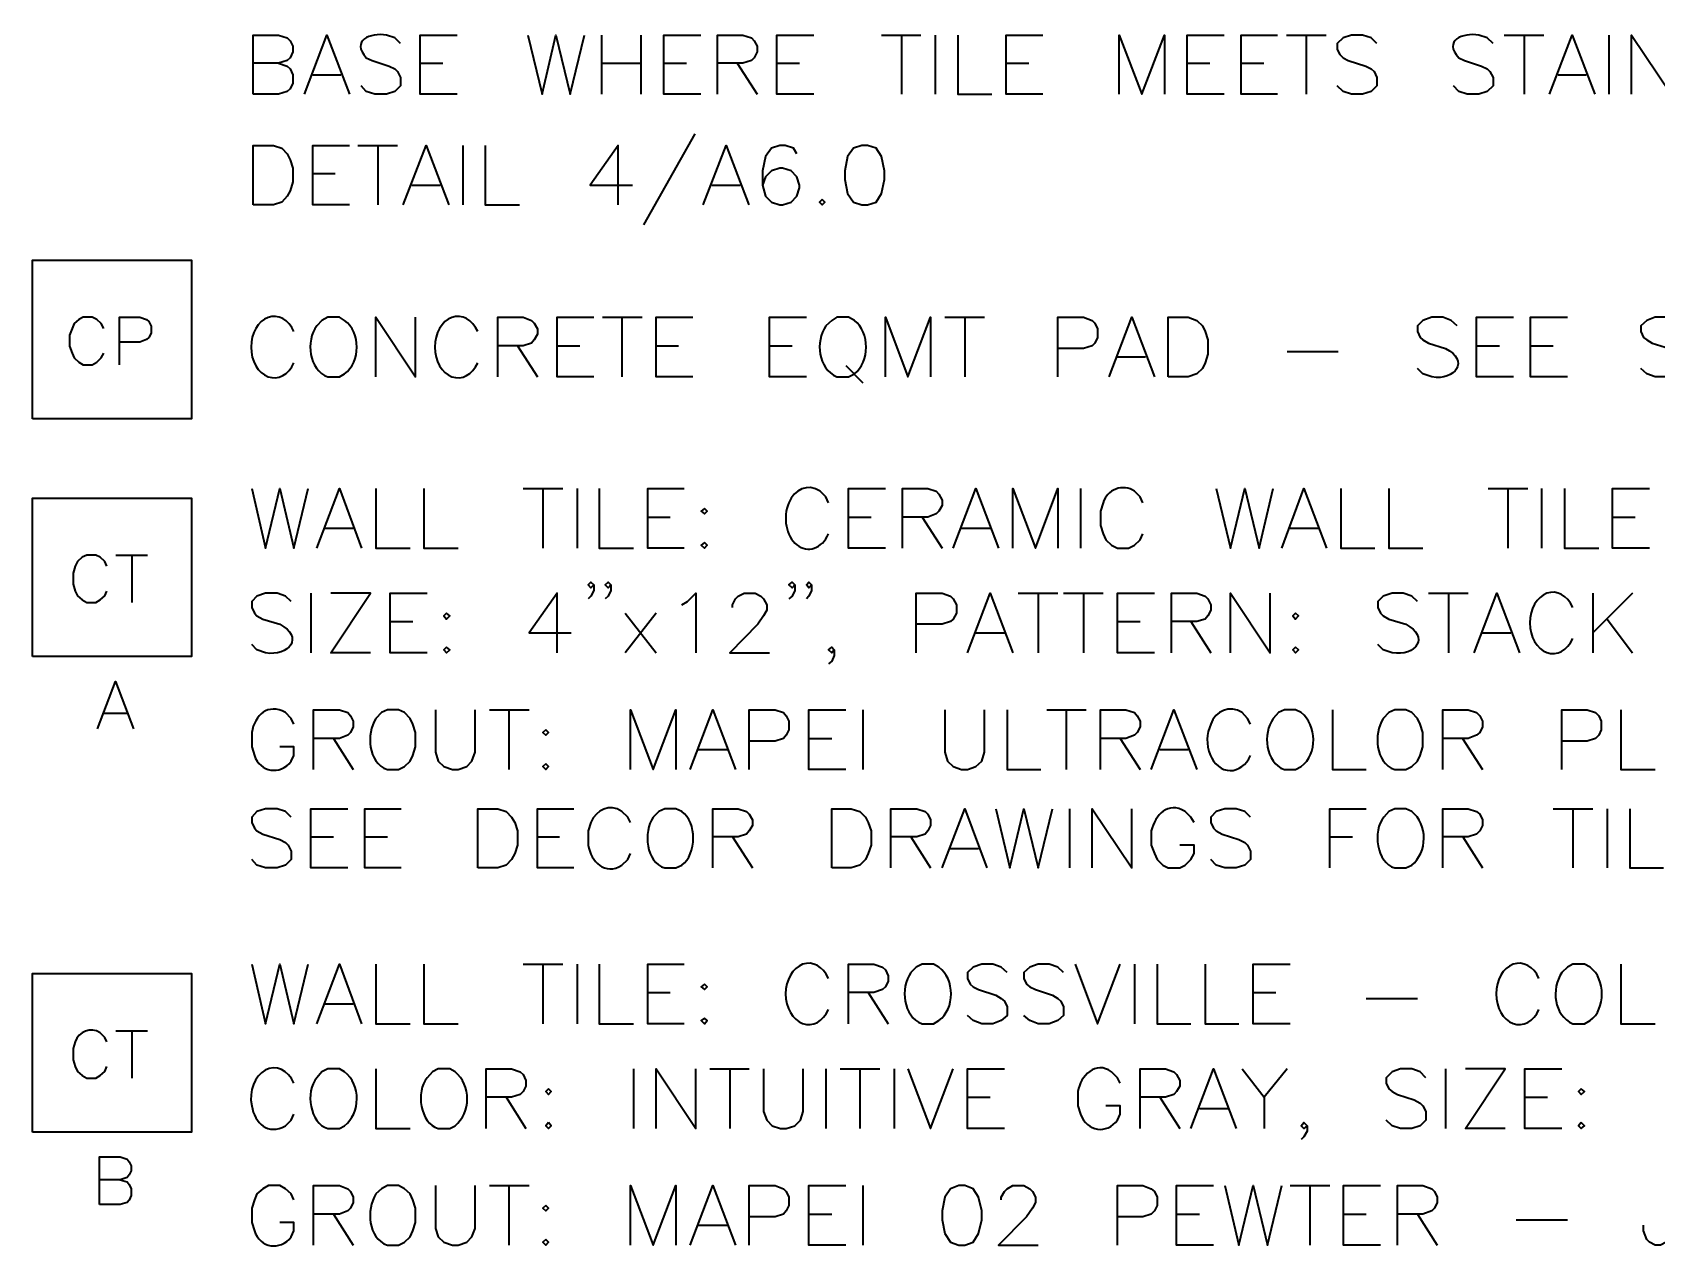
# Model space of a CAD drawing. Header units: inches. Extents: x 5 to 516, y -193 to 129.
# Drawn here: x 213.1 to 223.35, y 13.97 to 21.66 of the extents above; entities that cross this region are included whole.
import ezdxf

# ---------------------------------------------------------------- set-up
doc = ezdxf.new("R2010")
doc.units = ezdxf.units.IN
doc.header["$MEASUREMENT"] = 0
doc.layers.add('PDF2_Geometry', color=7, linetype='Continuous')

msp = doc.modelspace()

# ---------------------------------------------------------------- linework, layer by layer
at = {"layer": 'PDF2_Geometry', "lineweight": 35}
for points in [[(214.4920147, 21.266746), (214.4920147, 21.6400794), (214.6520148, 21.6400794), (214.7053481, 21.6234127), (214.7253481, 21.6034127), (214.7420148, 21.5700794), (214.7420148, 21.5334127), (214.7253481, 21.496746), (214.7053481, 21.4800794), (214.6520148, 21.4634127), (214.4920147, 21.4634127)], [(214.8153451, 21.266746), (214.9553451, 21.6400794), (215.0986785, 21.266746)], [(215.4220143, 21.5867466), (215.3853476, 21.6234133), (215.3320143, 21.6400799)], [(215.7786793, 21.266746), (215.545346, 21.266746), (215.545346, 21.6400794), (215.7786793, 21.6400794)], [(216.2253455, 21.6400795), (216.3153455, 21.2667461), (216.4020122, 21.6400795), (216.4920122, 21.2667461), (216.5820122, 21.6400795)], [(216.688677, 21.6400795), (216.688677, 21.2667461)], [(216.938677, 21.6400795), (216.938677, 21.2667461)], [(217.315348, 21.266746), (217.0820147, 21.266746), (217.0820147, 21.6400794), (217.315348, 21.6400794)], [(217.4220144, 21.266746), (217.4220144, 21.6400794), (217.5820145, 21.6400794), (217.6353478, 21.6234127), (217.6520145, 21.6034127), (217.6720145, 21.5700794), (217.6720145, 21.5334127), (217.6520145, 21.496746), (217.6353478, 21.4800794), (217.5820145, 21.4634127), (217.4220144, 21.4634127)], [(218.0286795, 21.266746), (217.7953462, 21.266746), (217.7953462, 21.6400794), (218.0286795, 21.6400794)], [(218.4553465, 21.6400795), (218.7053465, 21.6400795)], [(218.5820148, 21.6400795), (218.5820148, 21.2667461)], [(218.7953463, 21.6400795), (218.7953463, 21.2667461)], [(218.9386772, 21.6400795), (218.9386772, 21.2667461), (219.1520105, 21.2667461)], [(219.4753485, 21.266746), (219.2420151, 21.266746), (219.2420151, 21.6400794), (219.4753485, 21.6400794)], [(219.9553466, 21.266746), (219.9553466, 21.6400794), (220.09868, 21.266746), (220.2420133, 21.6400794), (220.2420133, 21.266746)], [(220.6186795, 21.266746), (220.3853461, 21.266746), (220.3853461, 21.6400794), (220.6186795, 21.6400794)], [(220.9553459, 21.266746), (220.7253459, 21.266746), (220.7253459, 21.6400794), (220.9553459, 21.6400794)], [(221.0120145, 21.6400795), (221.2620145, 21.6400795)], [(221.1353462, 21.6400795), (221.1353462, 21.2667461)], [(221.582015, 21.5867466), (221.5453484, 21.6234133), (221.492015, 21.6400799), (221.422015, 21.6400799), (221.3686817, 21.6234133), (221.332015, 21.5867466), (221.332015, 21.5500799), (221.3486817, 21.5167466), (221.3686817, 21.4967466), (221.402015, 21.4800799), (221.512015, 21.4434132), (221.5453484, 21.4267466), (221.5653484, 21.4100799), (221.582015, 21.3734132), (221.582015, 21.3200799), (221.5453484, 21.2834132), (221.492015, 21.2667466), (221.422015, 21.2667466), (221.3686817, 21.2834132), (221.332015, 21.3200799)], [(222.3153457, 21.5867466), (222.2786791, 21.6234133), (222.2253457, 21.6400799)], [(222.3853463, 21.6400795), (222.6353463, 21.6400795)], [(222.5120146, 21.6400795), (222.5120146, 21.2667461)], [(222.6720149, 21.266746), (222.8153482, 21.6400794), (222.9586815, 21.266746)], [(223.0453466, 21.6400795), (223.0453466, 21.2667461)], [(223.1886775, 21.266746), (223.1886775, 21.6400794), (223.4386775, 21.266746), (223.4386775, 21.6400794)], [(214.652015, 21.4634132), (214.7053484, 21.4434132), (214.7253484, 21.4267465), (214.742015, 21.3900798), (214.742015, 21.3367465), (214.7253484, 21.3000798), (214.7053484, 21.2834132), (214.652015, 21.2667465), (214.492015, 21.2667465)], [(215.2053476, 21.4967466), (215.2420143, 21.4800799), (215.3486809, 21.4434132), (215.3853476, 21.4267466), (215.4020143, 21.4100799), (215.4220143, 21.3734132), (215.4220143, 21.3200799), (215.3853476, 21.2834132), (215.3320143, 21.2667466), (215.2586809, 21.2667466), (215.2053476, 21.2834132), (215.1720143, 21.3200799)], [(215.545346, 21.4634132), (215.6886793, 21.4634132)], [(216.688677, 21.4634132), (216.938677, 21.4634132)], [(217.0820147, 21.4634132), (217.225348, 21.4634132)], [(217.5453462, 21.4634132), (217.6720128, 21.2667465)], [(217.7953462, 21.4634132), (217.9386795, 21.4634132)], [(219.2420151, 21.4634132), (219.3853485, 21.4634132)], [(220.3853461, 21.4634132), (220.5286795, 21.4634132)], [(220.7253459, 21.4634132), (220.8686792, 21.4634132)], [(222.098679, 21.4967466), (222.1353457, 21.4800799), (222.2420124, 21.4434132), (222.2786791, 21.4267466), (222.2953457, 21.4100799), (222.3153457, 21.3734132), (222.3153457, 21.3200799), (222.2786791, 21.2834132), (222.2253457, 21.2667466), (222.1520124, 21.2667466), (222.098679, 21.2834132), (222.0653457, 21.3200799)], [(214.8686763, 21.3900794), (215.045343, 21.3900794)], [(222.725346, 21.3900794), (222.9020127, 21.3900794)], [(217.2786835, 21.016746), (216.9553502, 20.4434126)], [(215.0986763, 20.5700788), (214.8686763, 20.5700788), (214.8686763, 20.9434122), (215.0986763, 20.9434122)], [(215.1520151, 20.943414), (215.4020151, 20.943414)], [(215.2786834, 20.943414), (215.2786834, 20.5700806)], [(215.4386769, 20.5700788), (215.5820102, 20.9434122), (215.7253436, 20.5700788)], [(215.8153452, 20.943414), (215.8153452, 20.5700806)], [(215.9553463, 20.943414), (215.9553463, 20.5700806), (216.172013, 20.5700806)], [(216.7953461, 20.5700806), (216.7953461, 20.943414), (216.6186794, 20.6934139), (216.8853461, 20.6934139)], [(217.3320147, 20.5700788), (217.475348, 20.9434122), (217.6186814, 20.5700788)], [(217.9220145, 20.8900794), (217.9020145, 20.9267461), (217.8486811, 20.9434127), (217.8153478, 20.9434127), (217.7620145, 20.9267461), (217.7253478, 20.8734127), (217.7053478, 20.7834127), (217.7053478, 20.6934127), (217.7253478, 20.6234127), (217.7620145, 20.586746), (217.8153478, 20.5700794), (217.8320145, 20.5700794), (217.8853478, 20.586746), (217.9220145, 20.6234127), (217.9386811, 20.676746), (217.9386811, 20.6934127), (217.9220145, 20.746746), (217.8853478, 20.7834127), (217.8320145, 20.8000794), (217.8153478, 20.8000794), (217.7620145, 20.7834127), (217.7253478, 20.746746), (217.7053478, 20.6934127)], [(214.8686763, 20.766746), (215.0086763, 20.766746)], [(215.4920148, 20.6934139), (215.6720148, 20.6934139)], [(217.3853459, 20.6934139), (217.5653459, 20.6934139)], [(213.5486756, 19.79008), (213.532009, 19.82008), (213.5053423, 19.8467467), (213.4753423, 19.86008), (213.4186756, 19.86008), (213.392009, 19.8467467), (213.362009, 19.82008), (213.3486756, 19.79008), (213.332009, 19.7467466), (213.332009, 19.6767466), (213.3486756, 19.6334133), (213.362009, 19.6034133), (213.392009, 19.5767466), (213.4186756, 19.56008), (213.4753423, 19.56008), (213.5053423, 19.5767466), (213.532009, 19.6034133), (213.5486756, 19.6334133)], [(213.6486784, 19.5600792), (213.6486784, 19.8600792), (213.775345, 19.8600792), (213.8186784, 19.8467458), (213.8320117, 19.8334125), (213.8486784, 19.8034125), (213.8486784, 19.7600792), (213.8320117, 19.7334125), (213.8186784, 19.7200792), (213.775345, 19.7034125), (213.6486784, 19.7034125)], [(215.0686793, 19.8400805), (215.035346, 19.8600805), (214.9620126, 19.8600805), (214.9253459, 19.8400805), (214.8920126, 19.8067472)], [(215.2653438, 19.4834122), (215.2653438, 19.8600789), (215.5153438, 19.4834122), (215.5153438, 19.8600789)], [(216.035343, 19.4834122), (216.035343, 19.8600789), (216.1953431, 19.8600789), (216.2486764, 19.8400789), (216.2653431, 19.8234122), (216.2853431, 19.7867456), (216.2853431, 19.7534122), (216.2653431, 19.7167456), (216.2486764, 19.6967456), (216.1953431, 19.6800789), (216.035343, 19.6800789)], [(216.6420149, 19.4834122), (216.4086816, 19.4834122), (216.4086816, 19.8600789), (216.6420149, 19.8600789)], [(216.6953502, 19.8600805), (216.9453502, 19.8600805)], [(216.8186819, 19.8600805), (216.8186819, 19.4834138)], [(217.2653431, 19.4834122), (217.0353431, 19.4834122), (217.0353431, 19.8600789), (217.2653431, 19.8600789)], [(217.9820148, 19.4834122), (217.7486814, 19.4834122), (217.7486814, 19.8600789), (217.9820148, 19.8600789)], [(218.2853443, 19.8400805), (218.2486776, 19.8600805), (218.1753443, 19.8600805), (218.142011, 19.8400805), (218.1053443, 19.8067472)], [(218.4820121, 19.4834122), (218.4820121, 19.8600789), (218.6220121, 19.4834122), (218.7653454, 19.8600789), (218.7653454, 19.4834122)], [(218.8553438, 19.8600805), (219.1053438, 19.8600805)], [(218.9820121, 19.8600805), (218.9820121, 19.4834138)], [(219.5686821, 19.4834122), (219.5686821, 19.8600789), (219.7320154, 19.8600789), (219.7853488, 19.8400789), (219.8020154, 19.8234122), (219.8186821, 19.7867456), (219.8186821, 19.7334122), (219.8020154, 19.6967456), (219.7853488, 19.6800789), (219.7320154, 19.6634122), (219.5686821, 19.6634122)], [(219.8920125, 19.4834122), (220.0353458, 19.8600789), (220.1786792, 19.4834122)], [(222.0886815, 19.806746), (222.0520148, 19.8400793), (221.9986815, 19.8600793), (221.9286815, 19.8600793), (221.8720148, 19.8400793), (221.8386815, 19.806746), (221.8386815, 19.7700793), (221.8553481, 19.7334126), (221.8720148, 19.716746), (221.9086815, 19.696746), (222.0153481, 19.6634126)], [(222.4453465, 19.4834122), (222.2120132, 19.4834122), (222.2120132, 19.8600789), (222.4453465, 19.8600789)], [(222.7853463, 19.4834122), (222.5520129, 19.4834122), (222.5520129, 19.8600789), (222.7853463, 19.8600789)], [(223.4986819, 19.806746), (223.4620152, 19.8400793), (223.4086819, 19.8600793), (223.3386818, 19.8600793), (223.2853485, 19.8400793), (223.2486818, 19.806746), (223.2486818, 19.7700793), (223.2653485, 19.7334126), (223.2853485, 19.716746), (223.3186818, 19.696746), (223.4286819, 19.6634126), (223.4620152, 19.6434126), (223.4820152, 19.626746), (223.4986819, 19.5900793), (223.4986819, 19.536746), (223.4620152, 19.5034126), (223.4086819, 19.4834126), (223.3386818, 19.4834126), (223.2853485, 19.5034126), (223.2486818, 19.536746)], [(216.1586815, 19.6800794), (216.2853482, 19.4834127)], [(216.4086816, 19.6800794), (216.5520149, 19.6800794)], [(217.0353431, 19.6800794), (217.1753431, 19.6800794)], [(217.7486814, 19.6800794), (217.8920147, 19.6800794)], [(222.2120132, 19.6800794), (222.3553465, 19.6800794)], [(222.5520129, 19.6800794), (222.6953463, 19.6800794)], [(219.9453504, 19.6100805), (220.1220171, 19.6100805)], [(221.0153443, 19.6434125), (221.3386776, 19.6434125)], [(214.9620126, 19.4834138), (215.035346, 19.4834138), (215.0686793, 19.5034138)], [(218.1753443, 19.4834138), (218.2486776, 19.4834138), (218.2853443, 19.5034138)], [(218.2320121, 19.556746), (218.3386787, 19.4467459)], [(221.9286815, 19.4834126), (221.8720148, 19.5034126), (221.8386815, 19.536746)], [(214.4820118, 18.7800803), (214.5686784, 18.4034136), (214.6586784, 18.7800803), (214.7486784, 18.4034136), (214.8386785, 18.7800803)], [(214.8920121, 18.403412), (215.0353454, 18.7800787), (215.1753454, 18.403412)], [(215.2653438, 18.7800803), (215.2653438, 18.4034136), (215.4820105, 18.4034136)], [(215.5686818, 18.7800803), (215.5686818, 18.4034136), (215.7853485, 18.4034136)], [(216.1953501, 18.7800803), (216.4453501, 18.7800803)], [(216.3186818, 18.7800803), (216.3186818, 18.4034136)], [(216.5353431, 18.7800803), (216.5353431, 18.4034136)], [(216.6753442, 18.7800803), (216.6753442, 18.4034136), (216.8920109, 18.4034136)], [(217.212012, 18.403412), (216.982012, 18.403412), (216.982012, 18.7800787), (217.212012, 18.7800787)], [(218.1220131, 18.6900806), (218.1053465, 18.7267472), (218.0686798, 18.7634139)], [(218.4820148, 18.403412), (218.2486814, 18.403412), (218.2486814, 18.7800787), (218.4820148, 18.7800787)], [(218.5886812, 18.403412), (218.5886812, 18.7800787), (218.7486812, 18.7800787), (218.8020145, 18.763412), (218.8186812, 18.743412), (218.8386812, 18.7067453), (218.8386812, 18.673412), (218.8186812, 18.6367453), (218.8020145, 18.6200787), (218.7486812, 18.6000787), (218.5886812, 18.6000787)], [(218.9086818, 18.403412), (219.0520151, 18.7800787), (219.1953485, 18.403412)], [(219.2853433, 18.403412), (219.2853433, 18.7800787), (219.4286767, 18.403412), (219.5686767, 18.7800787), (219.5686767, 18.403412)], [(219.712013, 18.7800803), (219.712013, 18.4034136)], [(220.5686822, 18.7800803), (220.6586822, 18.4034136), (220.7486822, 18.7800803), (220.8386822, 18.4034136), (220.9286822, 18.7800803)], [(220.9820123, 18.403412), (221.1220123, 18.7800787), (221.2653456, 18.403412)], [(221.355344, 18.7800803), (221.355344, 18.4034136), (221.5686774, 18.4034136)], [(221.658682, 18.7800803), (221.658682, 18.4034136), (221.8720153, 18.4034136)], [(222.2853435, 18.7800803), (222.5353436, 18.7800803)], [(222.408682, 18.7800803), (222.408682, 18.4034136)], [(222.6220135, 18.7800803), (222.6220135, 18.4034136)], [(222.7653444, 18.7800803), (222.7653444, 18.4034136), (222.9820111, 18.4034136)], [(223.3020157, 18.403412), (223.0686824, 18.403412), (223.0686824, 18.7800787), (223.3020157, 18.7800787)], [(216.982012, 18.6000791), (217.122012, 18.6000791)], [(218.2486814, 18.6000791), (218.3920148, 18.6000791)], [(218.7120129, 18.6000791), (218.8386796, 18.4034125)], [(223.0686824, 18.6000791), (223.2120157, 18.6000791)], [(214.94535, 18.5300803), (215.1220167, 18.5300803)], [(218.9620129, 18.5300803), (219.1420129, 18.5300803)], [(221.0353434, 18.5300803), (221.2120101, 18.5300803)], [(213.5686816, 18.2900799), (213.5553483, 18.3200799), (213.5253483, 18.3467465), (213.4986816, 18.3600799), (213.4420149, 18.3600799), (213.4120149, 18.3467465), (213.3820149, 18.3200799), (213.3686816, 18.2900799), (213.3553483, 18.2467465), (213.3553483, 18.1767465), (213.3686816, 18.1334132), (213.3820149, 18.1034132), (213.4120149, 18.0767465), (213.4420149, 18.0600798), (213.4986816, 18.0600798), (213.5253483, 18.0767465), (213.5553483, 18.1034132), (213.5686816, 18.1334132)], [(213.6253494, 18.3600804), (213.8253494, 18.3600804)], [(213.7253453, 18.3600804), (213.7253453, 18.0600804)], [(216.6420122, 18.1734128), (216.6220122, 18.1534128), (216.6053455, 18.1734128), (216.6220122, 18.1900795), (216.6420122, 18.1734128), (216.6420122, 18.1367462), (216.6220122, 18.1000795), (216.6053455, 18.0834128)], [(216.7486813, 18.1734128), (216.7320147, 18.1534128), (216.7120147, 18.1734128), (216.7320147, 18.1900795), (216.7486813, 18.1734128), (216.7486813, 18.1367462), (216.7320147, 18.1000795), (216.7120147, 18.0834128)], [(217.9086817, 18.1734128), (217.892015, 18.1534128), (217.872015, 18.1734128), (217.892015, 18.1900795), (217.9086817, 18.1734128), (217.9086817, 18.1367462), (217.892015, 18.1000795), (217.872015, 18.0834128)], [(218.015344, 18.1734128), (217.9986774, 18.1534128), (217.9820107, 18.1734128), (217.9986774, 18.1900795), (218.015344, 18.1734128), (218.015344, 18.1367462), (217.9986774, 18.1000795), (217.9820107, 18.0834128)], [(214.7320118, 18.0667454), (214.6953451, 18.1000788), (214.6420118, 18.1200788), (214.5686784, 18.1200788), (214.5153451, 18.1000788), (214.4820118, 18.0667454), (214.4820118, 18.0300788), (214.4986784, 17.9934121), (214.5153451, 17.9767454), (214.5520118, 17.9567454), (214.6586784, 17.9234121)], [(214.8553435, 18.12008), (214.8553435, 17.7434133)], [(215.2320118, 17.7434117), (214.9820118, 17.7434117), (215.2320118, 18.1200784), (214.9820118, 18.1200784)], [(215.5886769, 17.7434117), (215.3553435, 17.7434117), (215.3553435, 18.1200784), (215.5886769, 18.1200784)], [(216.4086816, 17.7434133), (216.4086816, 18.12008), (216.2320149, 17.87008), (216.4986816, 17.87008)], [(217.1953502, 18.0467462), (217.2320169, 18.0667462), (217.2853502, 18.1200796), (217.2853502, 17.7434129)], [(217.515344, 18.0300803), (217.515344, 18.0467469), (217.535344, 18.0834136), (217.5520107, 18.1000803), (217.5886773, 18.1200803), (217.6586773, 18.1200803), (217.695344, 18.1000803), (217.7120107, 18.0834136), (217.7320107, 18.0467469), (217.7320107, 18.0134136), (217.7120107, 17.9767469), (217.675344, 17.9234136), (217.4986773, 17.7434136), (217.7486773, 17.7434136)], [(218.6753443, 17.7434117), (218.6753443, 18.1200784), (218.8386777, 18.1200784), (218.892011, 18.1000784), (218.9086777, 18.0834117), (218.9286777, 18.046745), (218.9286777, 17.9934117), (218.9086777, 17.956745), (218.892011, 17.9400783), (218.8386777, 17.9234117), (218.6753443, 17.9234117)], [(218.9986815, 17.7434117), (219.1420148, 18.1200784), (219.2853482, 17.7434117)], [(219.3186821, 18.12008), (219.5686821, 18.12008)], [(219.4453504, 18.12008), (219.4453504, 17.7434133)], [(219.6053439, 18.12008), (219.8553439, 18.12008)], [(219.7320122, 18.12008), (219.7320122, 17.7434133)], [(220.1786838, 17.7434117), (219.9453504, 17.7434117), (219.9453504, 18.1200784), (220.1786838, 18.1200784)], [(220.2853434, 17.7434117), (220.2853434, 18.1200784), (220.4453434, 18.1200784), (220.4986767, 18.1000784), (220.5153434, 18.0834117), (220.5353434, 18.046745), (220.5353434, 18.0134117), (220.5153434, 17.976745), (220.4986767, 17.956745), (220.4453434, 17.9400783), (220.2853434, 17.9400783)], [(220.6586819, 17.7434117), (220.6586819, 18.1200784), (220.9086819, 17.7434117), (220.9086819, 18.1200784)], [(221.8386815, 18.0667454), (221.8020148, 18.1000788), (221.7486815, 18.1200788), (221.6786814, 18.1200788), (221.6220148, 18.1000788), (221.5886814, 18.0667454), (221.5886814, 18.0300788), (221.6053481, 17.9934121), (221.6220148, 17.9767454), (221.6586814, 17.9567454), (221.7653481, 17.9234121)], [(221.908682, 18.12008), (222.158682, 18.12008)], [(222.0353435, 18.12008), (222.0353435, 17.7434133)], [(222.1953506, 17.7434117), (222.3386839, 18.1200784), (222.4820173, 17.7434117)], [(222.9453507, 18.12008), (222.9453507, 17.7434133)], [(223.1953507, 18.12008), (222.9453507, 17.87008)], [(215.3553435, 17.9400805), (215.4986769, 17.9400805)], [(217.0353431, 17.9934117), (216.8386764, 17.7434117)], [(216.8386811, 17.9934117), (217.0353477, 17.7434117)], [(219.9453504, 17.9400805), (220.0886838, 17.9400805)], [(220.4086819, 17.9400805), (220.5353486, 17.7434138)], [(223.0353436, 17.9567465), (223.1953436, 17.7434132)], [(219.0520127, 17.87008), (219.2320127, 17.87008)], [(222.2486818, 17.87008), (222.4286818, 17.87008)], [(214.5686784, 17.7434121), (214.5153451, 17.7634121), (214.4820118, 17.7967454)], [(218.1586817, 17.7634125), (218.142015, 17.7434125), (218.122015, 17.7634125), (218.142015, 17.7800792), (218.1586817, 17.7634125), (218.1586817, 17.7267459), (218.142015, 17.6900792), (218.122015, 17.6734125)], [(221.6786814, 17.7434121), (221.6220148, 17.7634121), (221.5886814, 17.7967454)], [(213.5086773, 17.2634125), (213.6220106, 17.5634125), (213.735344, 17.2634125)], [(213.5520122, 17.3634135), (213.6953456, 17.3634135)], [(214.7486812, 17.293413), (214.7320145, 17.3300797), (214.6953478, 17.3667463)], [(214.8720129, 17.0067461), (214.8720129, 17.3834128), (215.0353462, 17.3834128), (215.0886796, 17.3667461), (215.1053462, 17.3467461), (215.1220129, 17.3134128), (215.1220129, 17.2767461), (215.1053462, 17.2400794), (215.0886796, 17.2234128), (215.0353462, 17.2034128), (214.8720129, 17.2034128)], [(215.3386809, 17.006746), (215.4086809, 17.006746), (215.4453476, 17.026746), (215.4820143, 17.0600794), (215.498681, 17.096746), (215.5153476, 17.1500794), (215.5153476, 17.2400794), (215.498681, 17.2934127), (215.4820143, 17.3300794), (215.4453476, 17.3667461), (215.4086809, 17.3834127), (215.3386809, 17.3834127), (215.3020143, 17.3667461), (215.2653476, 17.3300794)], [(215.6420121, 17.3834127), (215.6420121, 17.116746), (215.6586788, 17.0600794), (215.6953455, 17.026746), (215.7486788, 17.006746), (215.7853455, 17.006746), (215.8386788, 17.026746), (215.8720121, 17.0600794), (215.8920121, 17.116746), (215.8920121, 17.3834127)], [(215.9820119, 17.3834127), (216.2320119, 17.3834127)], [(216.1053436, 17.3834127), (216.1053436, 17.006746)], [(216.872013, 17.0067461), (216.872013, 17.3834128), (217.0153464, 17.0067461), (217.1586797, 17.3834128), (217.1586797, 17.0067461)], [(217.2486814, 17.0067461), (217.3920147, 17.3834128), (217.5353481, 17.0067461)], [(217.6220131, 17.0067461), (217.6220131, 17.3834128), (217.7853464, 17.3834128), (217.8386798, 17.3667461), (217.8553464, 17.3467461), (217.8720131, 17.3134128), (217.8720131, 17.2567461), (217.8553464, 17.2234128), (217.8386798, 17.2034128), (217.7853464, 17.1867461), (217.6220131, 17.1867461)], [(218.2320148, 17.0067461), (217.9986814, 17.0067461), (217.9986814, 17.3834128), (218.2320148, 17.3834128)], [(218.3386812, 17.3834127), (218.3386812, 17.006746)], [(218.8553438, 17.3834127), (218.8553438, 17.116746), (218.8720105, 17.0600794), (218.9086772, 17.026746), (218.9620105, 17.006746), (218.9986772, 17.006746), (219.0520105, 17.026746), (219.0886772, 17.0600794), (219.1053438, 17.116746), (219.1053438, 17.3834127)], [(219.2486815, 17.3834127), (219.2486815, 17.006746), (219.4620149, 17.006746)], [(219.4986815, 17.3834127), (219.7486816, 17.3834127)], [(219.6220133, 17.3834127), (219.6220133, 17.006746)], [(219.8386813, 17.0067461), (219.8386813, 17.3834128), (219.9986813, 17.3834128), (220.0520146, 17.3667461), (220.0686813, 17.3467461), (220.0886813, 17.3134128), (220.0886813, 17.2767461), (220.0686813, 17.2400794), (220.0520146, 17.2234128), (219.9986813, 17.2034128), (219.8386813, 17.2034128)], [(220.1586819, 17.0067461), (220.3020152, 17.3834128), (220.4453486, 17.0067461)], [(220.7853434, 17.293413), (220.7653434, 17.3300797), (220.7320101, 17.3667463)], [(221.1053483, 17.3667461), (221.0686817, 17.3834127), (220.9986817, 17.3834127), (220.962015, 17.3667461), (220.9286817, 17.3300794)], [(221.3020128, 17.3834127), (221.3020128, 17.006746), (221.5153462, 17.006746)], [(221.6953506, 17.006746), (221.7653506, 17.006746), (221.8020172, 17.026746), (221.8386839, 17.0600794), (221.8553506, 17.096746), (221.8720172, 17.1500794), (221.8720172, 17.2400794), (221.8553506, 17.2934127), (221.8386839, 17.3300794), (221.8020172, 17.3667461), (221.7653506, 17.3834127), (221.6953506, 17.3834127), (221.6586839, 17.3667461), (221.6220172, 17.3300794)], [(221.9986817, 17.0067461), (221.9986817, 17.3834128), (222.1586818, 17.3834128), (222.2120151, 17.3667461), (222.2320151, 17.3467461), (222.2486818, 17.3134128), (222.2486818, 17.2767461), (222.2320151, 17.2400794), (222.2120151, 17.2234128), (222.1586818, 17.2034128), (221.9986817, 17.2034128)], [(222.7486818, 17.0067461), (222.7486818, 17.3834128), (222.9086818, 17.3834128), (222.9620152, 17.3667461), (222.9820152, 17.3467461), (222.9986818, 17.3134128), (222.9986818, 17.2567461), (222.9820152, 17.2234128), (222.9620152, 17.2034128), (222.9086818, 17.1867461), (222.7486818, 17.1867461)], [(223.1220135, 17.3834127), (223.1220135, 17.006746), (223.3386802, 17.006746)], [(214.4820145, 17.2400796), (214.4820145, 17.1500796), (214.4986811, 17.0967463)], [(214.7320145, 17.0600796), (214.7486812, 17.0967463), (214.7486812, 17.1500796), (214.6586812, 17.1500796)], [(214.9986812, 17.2034132), (215.1220145, 17.0067466)], [(217.3020125, 17.1334127), (217.4820125, 17.1334127)], [(217.9986814, 17.2034132), (218.1420148, 17.2034132)], [(219.962013, 17.2034132), (220.0886797, 17.0067466)], [(220.212013, 17.1334127), (220.392013, 17.1334127)], [(222.1220135, 17.2034132), (222.2486801, 17.0067466)], [(220.9986817, 17.006746), (221.0686817, 17.006746), (221.1053483, 17.026746)], [(214.7320118, 16.7067464), (214.6953451, 16.7434131), (214.6420118, 16.7600797), (214.5686784, 16.7600797), (214.5153451, 16.7434131), (214.4820118, 16.7067464), (214.4820118, 16.6734131), (214.4986784, 16.6367464), (214.5153451, 16.6200797), (214.5520118, 16.6000797), (214.6586784, 16.5667464), (214.6953451, 16.5467464), (214.7120118, 16.5300797), (214.7320118, 16.4934131), (214.7320118, 16.4400797), (214.6953451, 16.403413), (214.6420118, 16.3867464), (214.5686784, 16.3867464), (214.5153451, 16.403413), (214.4820118, 16.4400797)], [(215.0886768, 16.3867458), (214.8553435, 16.3867458), (214.8553435, 16.7600792), (215.0886768, 16.7600792)], [(215.4253501, 16.3867458), (215.19535, 16.3867458), (215.19535, 16.7600792), (215.4253501, 16.7600792)], [(216.5153431, 16.3867458), (216.2853431, 16.3867458), (216.2853431, 16.7600792), (216.5153431, 16.7600792)], [(216.872013, 16.6734127), (216.8553464, 16.7067461), (216.8186797, 16.7434127)], [(217.1953478, 16.7434126), (217.1586811, 16.7600793), (217.0886811, 16.7600793), (217.0520144, 16.7434126), (217.0153477, 16.7067459)], [(217.3920123, 16.3867458), (217.3920123, 16.7600792), (217.5520123, 16.7600792), (217.6053456, 16.7434125), (217.6220123, 16.7267459), (217.6420123, 16.6900792), (217.6420123, 16.6534125), (217.6220123, 16.6200792), (217.6053456, 16.6000792), (217.5520123, 16.5834125), (217.3920123, 16.5834125)], [(218.5153441, 16.3867458), (218.5153441, 16.7600792), (218.6786774, 16.7600792), (218.7320107, 16.7434125), (218.7486774, 16.7267459), (218.7653441, 16.6900792), (218.7653441, 16.6534125), (218.7486774, 16.6200792), (218.7320107, 16.6000792), (218.6786774, 16.5834125), (218.5153441, 16.5834125)], [(218.8386812, 16.3867458), (218.9820146, 16.7600792), (219.1220146, 16.3867458)], [(219.178681, 16.7600793), (219.2653476, 16.3867459), (219.3553477, 16.7600793), (219.4453477, 16.3867459), (219.5353477, 16.7600793)], [(219.6420124, 16.7600793), (219.6420124, 16.3867459)], [(219.7853433, 16.3867458), (219.7853433, 16.7600792), (220.0353434, 16.3867458), (220.0353434, 16.7600792)], [(220.4286811, 16.6734127), (220.4086811, 16.7067461), (220.3720144, 16.7434127)], [(220.7853434, 16.7067464), (220.7486768, 16.7434131), (220.6953434, 16.7600797), (220.6220101, 16.7600797), (220.5686767, 16.7434131), (220.5353434, 16.7067464), (220.5353434, 16.6734131), (220.5520101, 16.6367464), (220.5686767, 16.6200797), (220.6053434, 16.6000797), (220.7120101, 16.5667464), (220.7486768, 16.5467464), (220.7653434, 16.5300797), (220.7853434, 16.4934131), (220.7853434, 16.4400797), (220.7486768, 16.403413), (220.6953434, 16.3867464), (220.6220101, 16.3867464), (220.5686767, 16.403413), (220.5353434, 16.4400797)], [(221.2853435, 16.3867458), (221.2853435, 16.7600792), (221.5153435, 16.7600792)], [(221.8020172, 16.7434126), (221.7653506, 16.7600793), (221.6953506, 16.7600793), (221.6586839, 16.7434126), (221.6253505, 16.7067459)], [(221.9986817, 16.3867458), (221.9986817, 16.7600792), (222.1586818, 16.7600792), (222.2120151, 16.7434125), (222.2320151, 16.7267459), (222.2486818, 16.6900792), (222.2486818, 16.6534125), (222.2320151, 16.6200792), (222.2120151, 16.6000792), (222.1586818, 16.5834125), (221.9986817, 16.5834125)], [(222.6953506, 16.7600793), (222.9453507, 16.7600793)], [(222.8186824, 16.7600793), (222.8186824, 16.3867459)], [(223.0353436, 16.7600793), (223.0353436, 16.3867459)], [(223.1786813, 16.7600793), (223.1786813, 16.3867459), (223.3920146, 16.3867459)], [(216.622013, 16.6734127), (216.6053463, 16.6200794), (216.6053463, 16.5300794)], [(220.1586811, 16.6200794), (220.1586811, 16.5300794), (220.1786811, 16.476746), (220.1953477, 16.4400794), (220.2320144, 16.4034127), (220.2653477, 16.386746), (220.3386811, 16.386746), (220.3720144, 16.4034127), (220.4086811, 16.4400794), (220.4286811, 16.476746), (220.4286811, 16.5300794), (220.3386811, 16.5300794)], [(214.8553435, 16.583413), (214.9986768, 16.583413)], [(215.19535, 16.583413), (215.3386834, 16.583413)], [(216.2853431, 16.583413), (216.4253431, 16.583413)], [(217.515344, 16.583413), (217.6420107, 16.3867463)], [(218.6420124, 16.583413), (218.7653457, 16.3867463)], [(218.8920124, 16.5100792), (219.0686791, 16.5100792)], [(221.2853435, 16.583413), (221.4286768, 16.583413)], [(222.12535, 16.583413), (222.2486834, 16.3867463)], [(216.8186797, 16.4034127), (216.8553464, 16.4400794), (216.872013, 16.476746)], [(217.0886811, 16.3867459), (217.1586811, 16.3867459), (217.1953478, 16.4034126)], [(221.6953506, 16.3867459), (221.7653506, 16.3867459), (221.8020172, 16.4034126)], [(214.4820118, 15.7800792), (214.5686784, 15.4034125), (214.6586784, 15.7800792), (214.7486784, 15.4034125), (214.8386785, 15.7800792)], [(214.8920121, 15.4034126), (215.0353454, 15.7800793), (215.1753454, 15.4034126)], [(215.2653438, 15.7800792), (215.2653438, 15.4034125), (215.4820105, 15.4034125)], [(215.5686818, 15.7800792), (215.5686818, 15.4034125), (215.7853485, 15.4034125)], [(216.1953501, 15.7800792), (216.4453501, 15.7800792)], [(216.3186818, 15.7800792), (216.3186818, 15.4034125)], [(216.5353431, 15.7800792), (216.5353431, 15.4034125)], [(216.6753442, 15.7800792), (216.6753442, 15.4034125), (216.8920109, 15.4034125)], [(217.212012, 15.4034126), (216.982012, 15.4034126), (216.982012, 15.7800793), (217.212012, 15.7800793)], [(218.2486814, 15.4034126), (218.2486814, 15.7800793), (218.4086815, 15.7800793), (218.4620148, 15.7600793), (218.4820148, 15.7434126), (218.4986815, 15.706746), (218.4986815, 15.6734126), (218.4820148, 15.6367459), (218.4620148, 15.6200793), (218.4086815, 15.6000793), (218.2486814, 15.6000793)], [(218.8186796, 15.7600792), (218.7853463, 15.7800792), (218.7120129, 15.7800792), (218.6753462, 15.7600792), (218.6420129, 15.7267459)], [(219.2486815, 15.7267455), (219.2120149, 15.7600788), (219.1586815, 15.7800789), (219.0886815, 15.7800789), (219.0353482, 15.7600788), (218.9986815, 15.7267455), (218.9986815, 15.6900788), (219.0153482, 15.6534122), (219.0353482, 15.6367455), (219.0686815, 15.6200788), (219.1786815, 15.5834122), (219.2120149, 15.5634122), (219.2320149, 15.5467455), (219.2486815, 15.5100788), (219.2486815, 15.4567455), (219.2120149, 15.4234122), (219.1586815, 15.4034122), (219.0886815, 15.4034122), (219.0353482, 15.4234122), (218.9986815, 15.4567455)], [(219.6053439, 15.7267455), (219.5686772, 15.7600788), (219.5153439, 15.7800789), (219.4453439, 15.7800789), (219.3920105, 15.7600788), (219.3553439, 15.7267455), (219.3553439, 15.6900788), (219.3720105, 15.6534122), (219.3920105, 15.6367455), (219.4286772, 15.6200788), (219.5353439, 15.5834122), (219.5686772, 15.5634122), (219.5886772, 15.5467455), (219.6053439, 15.5100788), (219.6053439, 15.4567455), (219.5686772, 15.4234122), (219.5153439, 15.4034122), (219.4453439, 15.4034122), (219.3920105, 15.4234122), (219.3553439, 15.4567455)], [(219.678681, 15.7800792), (219.818681, 15.4034125), (219.9620144, 15.7800792)], [(220.0520127, 15.7800792), (220.0520127, 15.4034125)], [(220.1953504, 15.7800792), (220.1953504, 15.4034125), (220.4086838, 15.4034125)], [(220.4986816, 15.7800792), (220.4986816, 15.4034125), (220.712015, 15.4034125)], [(221.0353462, 15.4034126), (220.8020128, 15.4034126), (220.8020128, 15.7800793), (221.0353462, 15.7800793)], [(222.9286824, 15.7600792), (222.8920157, 15.7800792), (222.8186824, 15.7800792), (222.785349, 15.7600792), (222.7486823, 15.7267459)], [(223.1220135, 15.7800792), (223.1220135, 15.4034125), (223.3386802, 15.4034125)], [(216.982012, 15.6000789), (217.122012, 15.6000789)], [(218.3720132, 15.6000789), (218.4986798, 15.4034122)], [(220.8020128, 15.6000789), (220.9453462, 15.6000789)], [(214.94535, 15.5300792), (215.1220167, 15.5300792)], [(221.5153443, 15.5634129), (221.8386777, 15.5634129)], [(218.7120129, 15.4034125), (218.7853463, 15.4034125), (218.8186796, 15.4234125)], [(222.8186824, 15.4034125), (222.8920157, 15.4034125), (222.9286824, 15.4234125)], [(213.3686816, 15.2900796), (213.3553483, 15.2467463), (213.3553483, 15.1767463), (213.3686816, 15.1334129), (213.3820149, 15.1034129), (213.4120149, 15.0767463), (213.4420149, 15.0600796), (213.4986816, 15.0600796), (213.5253483, 15.0767463), (213.5553483, 15.1034129), (213.5686816, 15.1334129)], [(213.5686816, 15.2900796), (213.5553483, 15.3167463), (213.5253483, 15.3467463)], [(213.6253494, 15.3600793), (213.8253494, 15.3600793)], [(213.7253453, 15.3600793), (213.7253453, 15.0600793)], [(215.0686793, 15.1000789), (215.035346, 15.1200789), (214.9620126, 15.1200789), (214.9253459, 15.1000789), (214.8920126, 15.0634122)], [(215.2653438, 15.1200789), (215.2653438, 14.7434122), (215.4820105, 14.7434122)], [(215.7653482, 15.1000789), (215.7320148, 15.1200789), (215.6586815, 15.1200789), (215.6220148, 15.1000789), (215.5886815, 15.0634122)], [(215.9620127, 14.7434123), (215.9620127, 15.120079), (216.1220127, 15.120079), (216.175346, 15.100079), (216.195346, 15.0834123), (216.2120127, 15.0467456), (216.2120127, 15.010079), (216.195346, 14.9767456), (216.175346, 14.9567456), (216.1220127, 14.940079), (215.9620127, 14.940079)], [(216.8920122, 15.1200789), (216.8920122, 14.7434122)], [(217.0353431, 14.7434123), (217.0353431, 15.120079), (217.2853431, 14.7434123), (217.2853431, 15.120079)], [(217.3720131, 15.1200789), (217.6220131, 15.1200789)], [(217.4986814, 15.1200789), (217.4986814, 14.7434122)], [(217.7120128, 15.1200789), (217.7120128, 14.8500789), (217.7320128, 14.7967455), (217.7653462, 14.7600789), (217.8186795, 14.7434122), (217.8553462, 14.7434122), (217.9086795, 14.7600789), (217.9453462, 14.7967455), (217.9620129, 14.8500789), (217.9620129, 15.1200789)], [(218.1053438, 15.1200789), (218.1053438, 14.7434122)], [(218.1953503, 15.1200789), (218.4453503, 15.1200789)], [(218.318682, 15.1200789), (218.318682, 14.7434122)], [(218.5353432, 15.1200789), (218.5353432, 14.7434122)], [(218.6220132, 15.1200789), (218.7653465, 14.7434122), (218.9086799, 15.1200789)], [(219.2320149, 14.7434123), (218.9986815, 14.7434123), (218.9986815, 15.120079), (219.2320149, 15.120079)], [(219.962013, 15.0300792), (219.9453463, 15.0634125), (219.9086797, 15.1000792)], [(220.0886813, 14.7434123), (220.0886813, 15.120079), (220.2486813, 15.120079), (220.3020147, 15.100079), (220.3186813, 15.0834123), (220.3386813, 15.0467456), (220.3386813, 15.010079), (220.3186813, 14.9767456), (220.3020147, 14.9567456), (220.2486813, 14.940079), (220.0886813, 14.940079)], [(220.4086819, 14.7434123), (220.5520152, 15.120079), (220.6953486, 14.7434123)], [(220.7320123, 15.1200789), (220.8720123, 14.9400789), (220.8720123, 14.7434122)], [(221.0153443, 15.1200789), (220.8720109, 14.9400789)], [(221.8920126, 15.0634128), (221.855346, 15.1000795), (221.8020126, 15.1200795), (221.7320126, 15.1200795), (221.6786793, 15.1000795), (221.6420126, 15.0634128), (221.6420126, 15.0300795), (221.6586793, 14.9934128), (221.6786793, 14.9767462), (221.7120126, 14.9567462), (221.8186793, 14.9234128), (221.855346, 14.9034128), (221.8720126, 14.8867462), (221.8920126, 14.8500795), (221.8920126, 14.7967462), (221.855346, 14.7600795), (221.8020126, 14.7434128), (221.7320126, 14.7434128), (221.6786793, 14.7600795), (221.6420126, 14.7967462)], [(222.0153443, 15.1200789), (222.0153443, 14.7434122)], [(222.3920127, 14.7434123), (222.1420126, 14.7434123), (222.3920127, 15.120079), (222.1420126, 15.120079)], [(222.7486777, 14.7434123), (222.5153444, 14.7434123), (222.5153444, 15.120079), (222.7486777, 15.120079)], [(219.6953463, 14.9767458), (219.6953463, 14.8867458), (219.712013, 14.8334125)], [(216.088681, 14.9400794), (216.2120143, 14.7434127)], [(218.9986815, 14.9400794), (219.1420148, 14.9400794)], [(219.9453463, 14.7967458), (219.962013, 14.8334125), (219.962013, 14.8867458), (219.872013, 14.8867458)], [(220.212013, 14.9400794), (220.3386797, 14.7434127)], [(220.4620131, 14.8700789), (220.6420131, 14.8700789)], [(222.5153444, 14.9400794), (222.6586777, 14.9400794)], [(214.6953478, 14.7600791), (214.7320145, 14.7967458), (214.7486812, 14.8334125)], [(214.9620126, 14.7434122), (215.035346, 14.7434122), (215.0686793, 14.7600789)], [(215.6586815, 14.7434122), (215.7320148, 14.7434122), (215.7653482, 14.7600789)], [(221.1420126, 14.7600791), (221.1220126, 14.7434124), (221.1053459, 14.7600791), (221.1220126, 14.7800791), (221.1420126, 14.7600791), (221.1420126, 14.7267458), (221.1220126, 14.6900791), (221.1053459, 14.6734124)], [(213.5220101, 14.2634123), (213.5220101, 14.5634123), (213.6520101, 14.5634123), (213.6953434, 14.550079), (213.7086767, 14.5334123), (213.7220101, 14.5067456), (213.7220101, 14.4767456), (213.7086767, 14.4500789), (213.6953434, 14.4334123), (213.6520101, 14.4200789), (213.5220101, 14.4200789)], [(213.652015, 14.4200794), (213.6953483, 14.406746), (213.7086816, 14.3900793), (213.722015, 14.3634127), (213.722015, 14.3200793), (213.7086816, 14.2900793), (213.6953483, 14.276746), (213.652015, 14.2634127), (213.5220149, 14.2634127)], [(214.7486812, 14.2934127), (214.7320145, 14.3300794), (214.6953478, 14.3634127), (214.6586812, 14.3834128), (214.5886811, 14.3834128), (214.5520145, 14.3634127), (214.5153478, 14.3300794), (214.4986811, 14.2934127), (214.4820145, 14.2400794), (214.4820145, 14.1500794), (214.4986811, 14.0967461)], [(214.8720129, 14.0067458), (214.8720129, 14.3834125), (215.0353462, 14.3834125), (215.0886796, 14.3634125), (215.1053462, 14.3467459), (215.1220129, 14.3100792), (215.1220129, 14.2767459), (215.1053462, 14.2400792), (215.0886796, 14.2234125), (215.0353462, 14.2034125), (214.8720129, 14.2034125)], [(215.3386809, 14.0067458), (215.4086809, 14.0067458), (215.4453476, 14.0267458), (215.4820143, 14.0600791), (215.498681, 14.0967458), (215.5153476, 14.1500791), (215.5153476, 14.2400791), (215.498681, 14.2934125), (215.4820143, 14.3300791), (215.4453476, 14.3634125), (215.4086809, 14.3834125), (215.3386809, 14.3834125), (215.3020143, 14.3634125), (215.2653476, 14.3300791)], [(215.6420121, 14.3834125), (215.6420121, 14.1134125), (215.6586788, 14.0600791), (215.6953455, 14.0267458), (215.7486788, 14.0067458), (215.7853455, 14.0067458), (215.8386788, 14.0267458), (215.8720121, 14.0600791), (215.8920121, 14.1134125), (215.8920121, 14.3834125)], [(215.9820119, 14.3834125), (216.2320119, 14.3834125)], [(216.1053436, 14.3834125), (216.1053436, 14.0067458)], [(216.872013, 14.0067458), (216.872013, 14.3834125), (217.0153464, 14.0067458), (217.1586797, 14.3834125), (217.1586797, 14.0067458)], [(217.2486814, 14.0067458), (217.3920147, 14.3834125), (217.5353481, 14.0067458)], [(217.6220131, 14.0067458), (217.6220131, 14.3834125), (217.7853464, 14.3834125), (217.8386798, 14.3634125), (217.8553464, 14.3467459), (217.8720131, 14.3100792), (217.8720131, 14.2567459), (217.8553464, 14.2234125), (217.8386798, 14.2034125), (217.7853464, 14.1867459), (217.6220131, 14.1867459)], [(218.2320148, 14.0067458), (217.9986814, 14.0067458), (217.9986814, 14.3834125), (218.2320148, 14.3834125)], [(218.3386812, 14.3834125), (218.3386812, 14.0067458)], [(219.212013, 14.2934127), (219.212013, 14.3100794), (219.232013, 14.3467461), (219.2486796, 14.3634127), (219.2853463, 14.3834128), (219.3553463, 14.3834128), (219.392013, 14.3634127), (219.4086796, 14.3467461), (219.4286796, 14.3100794), (219.4286796, 14.2767461), (219.4086796, 14.2400794), (219.372013, 14.1867461), (219.1953463, 14.0067461), (219.4453463, 14.0067461)], [(219.9453504, 14.0067458), (219.9453504, 14.3834125), (220.1053504, 14.3834125), (220.1586838, 14.3634125), (220.1786838, 14.3467459), (220.1953504, 14.3100792), (220.1953504, 14.2567459), (220.1786838, 14.2234125), (220.1586838, 14.2034125), (220.1053504, 14.1867459), (219.9453504, 14.1867459)], [(220.5520155, 14.0067458), (220.3186822, 14.0067458), (220.3186822, 14.3834125), (220.5520155, 14.3834125)], [(220.6220133, 14.3834125), (220.7120133, 14.0067458), (220.8020134, 14.3834125), (220.8920134, 14.0067458), (220.9820134, 14.3834125)], [(221.0353434, 14.3834125), (221.2853435, 14.3834125)], [(221.1586819, 14.3834125), (221.1586819, 14.0067458)], [(221.6053467, 14.0067458), (221.3720134, 14.0067458), (221.3720134, 14.3834125), (221.6053467, 14.3834125)], [(221.7120132, 14.0067458), (221.7120132, 14.3834125), (221.8720132, 14.3834125), (221.9286798, 14.3634125), (221.9453465, 14.3467459), (221.9620132, 14.3100792), (221.9620132, 14.2767459), (221.9453465, 14.2400792), (221.9286798, 14.2234125), (221.8720132, 14.2034125), (221.7120132, 14.2034125)], [(223.4453507, 14.3834125), (223.4453507, 14.0967458), (223.428684, 14.0434125), (223.408684, 14.0267458), (223.3720174, 14.0067458), (223.338684, 14.0067458), (223.3020173, 14.0267458), (223.2853507, 14.0434125), (223.2653507, 14.0967458), (223.2653507, 14.1334125)], [(214.7320145, 14.0600794), (214.7486812, 14.0967461), (214.7486812, 14.1500794), (214.6586812, 14.1500794)], [(214.9986812, 14.2034122), (215.1220145, 14.0067455)], [(217.9986814, 14.2034122), (218.1420148, 14.2034122)], [(220.3186822, 14.2034122), (220.4620155, 14.2034122)], [(221.3720134, 14.2034122), (221.5153467, 14.2034122)], [(221.8386815, 14.2034122), (221.9620148, 14.0067455)], [(222.4620132, 14.1667461), (222.7853466, 14.1667461)], [(217.3020125, 14.1334125), (217.4820125, 14.1334125)]]:
    msp.add_lwpolyline(points, dxfattribs=at)
for points in [[(214.4920147, 20.5700788), (214.4920147, 20.9434122), (214.6186814, 20.9434122), (214.6720148, 20.9267455), (214.7053481, 20.8900789), (214.7253481, 20.8534122), (214.7420148, 20.8000788), (214.7420148, 20.7134122), (214.7253481, 20.6567455), (214.7053481, 20.6234122), (214.6720148, 20.5867455), (214.6186814, 20.5700788)], [(218.3320148, 20.943414), (218.2786814, 20.9267473), (218.2420148, 20.8734139), (218.2253481, 20.7834139), (218.2253481, 20.7300806), (218.2420148, 20.6400806), (218.2786814, 20.5867473), (218.3320148, 20.5700806), (218.3686815, 20.5700806), (218.4220148, 20.5867473), (218.4553481, 20.6400806), (218.4753481, 20.7300806), (218.4753481, 20.7834139), (218.4553481, 20.8734139), (218.4220148, 20.9267473), (218.3686815, 20.943414)], [(218.0820148, 20.6034142), (218.0653481, 20.5867475), (218.0820148, 20.5700809), (218.0986814, 20.5867475)], [(213.098677, 19.2200794), (213.098677, 20.2200795), (214.1020103, 20.2200795), (214.1020103, 19.2200794)], [(220.2653442, 19.4834122), (220.2653442, 19.8600789), (220.3920109, 19.8600789), (220.4453442, 19.8400789), (220.4820109, 19.8067456), (220.4986776, 19.7700789), (220.5153442, 19.7167456), (220.5153442, 19.6267456), (220.4986776, 19.5734122), (220.4820109, 19.5367455), (220.4453442, 19.5034122), (220.3920109, 19.4834122)], [(213.098677, 17.7200793), (213.098677, 18.7200794), (214.1020103, 18.7200794), (214.1020103, 17.7200793)], [(217.3386811, 18.653412), (217.3186811, 18.6367453), (217.3386811, 18.6200787), (217.3553478, 18.6367453)], [(217.3386811, 18.4400806), (217.3186811, 18.4234139), (217.3386811, 18.4034139), (217.3553478, 18.4234139)], [(215.7120127, 17.9934117), (215.695346, 17.976745), (215.7120127, 17.956745), (215.7320127, 17.976745)], [(221.0686822, 17.9934117), (221.0520155, 17.976745), (221.0686822, 17.956745), (221.0886822, 17.976745)], [(215.7120127, 17.7800802), (215.695346, 17.7634136), (215.7120127, 17.7434136), (215.7320127, 17.7634136)], [(221.0686822, 17.7800802), (221.0520155, 17.7634136), (221.0686822, 17.7434136), (221.0886822, 17.7634136)], [(216.338681, 17.2567461), (216.318681, 17.2400794), (216.338681, 17.2234128), (216.3553477, 17.2400794)], [(216.338681, 17.043413), (216.318681, 17.0267463), (216.338681, 17.0067463), (216.3553477, 17.0267463)], [(215.9086815, 16.3867458), (215.9086815, 16.7600792), (216.0353482, 16.7600792), (216.0886815, 16.7434125), (216.1220149, 16.7067459), (216.1420149, 16.6734125), (216.1586815, 16.6200792), (216.1586815, 16.5300792), (216.1420149, 16.4767458), (216.1220149, 16.4400792), (216.0886815, 16.4034125), (216.0353482, 16.3867458)], [(218.1420123, 16.3867458), (218.1420123, 16.7600792), (218.2653457, 16.7600792), (218.318679, 16.7434125), (218.3553457, 16.7067459), (218.3720123, 16.6734125), (218.3920123, 16.6200792), (218.3920123, 16.5300792), (218.3720123, 16.4767458), (218.3553457, 16.4400792), (218.318679, 16.4034125), (218.2653457, 16.3867458)], [(213.098677, 14.720079), (213.098677, 15.7200791), (214.1020103, 15.7200791), (214.1020103, 14.720079)], [(217.3386811, 15.6534126), (217.3186811, 15.6367459), (217.3386811, 15.6200793), (217.3553478, 15.6367459)], [(217.3386811, 15.4400795), (217.3186811, 15.4234128), (217.3386811, 15.4034128), (217.3553478, 15.4234128)], [(216.3553436, 14.9934123), (216.3386769, 14.9767456), (216.3553436, 14.9567456), (216.3720103, 14.9767456)], [(222.8720135, 14.9934123), (222.8553468, 14.9767456), (222.8720135, 14.9567456), (222.8920135, 14.9767456)], [(216.3553436, 14.7800791), (216.3386769, 14.7600791), (216.3553436, 14.7434125), (216.3720103, 14.7600791)], [(222.8720135, 14.7800791), (222.8553468, 14.7600791), (222.8720135, 14.7434125), (222.8920135, 14.7600791)], [(218.9453503, 14.3834125), (218.892017, 14.3634125), (218.8553503, 14.3100791), (218.8386837, 14.2234125), (218.8386837, 14.1667458), (218.8553503, 14.0800791), (218.892017, 14.0267458), (218.9453503, 14.0067458), (218.982017, 14.0067458), (219.0353503, 14.0267458), (219.0686837, 14.0800791), (219.0886837, 14.1667458), (219.0886837, 14.2234125), (219.0686837, 14.3100791), (219.0353503, 14.3634125), (218.982017, 14.3834125)], [(216.338681, 14.2567459), (216.318681, 14.2400792), (216.338681, 14.2234125), (216.3553477, 14.2400792)], [(216.338681, 14.0434127), (216.318681, 14.0267461), (216.338681, 14.0067461), (216.3553477, 14.0267461)]]:
    msp.add_lwpolyline(points, close=True, dxfattribs=at)
msp.add_lwpolyline([(220.1053439, 18.6900806), (220.0886772, 18.7267472), (220.0520106, 18.7634139, 0.5083629243), (219.8553439, 18.6900806), (219.8386772, 18.6367472), (219.8386772, 18.5467472), (219.8553439, 18.4934139), (219.8720106, 18.4567472), (219.9086772, 18.4234139), (219.9453439, 18.4034139), (220.0153439, 18.4034139), (220.0520106, 18.4234139), (220.0886772, 18.4567472), (220.1053439, 18.4934139)], format="xyb", dxfattribs=at)
for centre, major_axis, ratio, start_param, end_param in [((214.6234621, 19.6719615), (-0.0004267, 0.1936869), 0.7503995058, 5.2419556728, 10.4601358226), ((215.7834624, 19.6719615), (-0.0004267, 0.1936869), 0.7503995058, 5.2419556707, 10.4601358198), ((217.9973021, 18.5923939), (0.0030839, 0.1943232), 0.7497252857, 1.056012149, 4.1898888184), ((222.6934633, 17.9319609), (-0.0004267, 0.193687), 0.7503995058, 5.2419556685, 10.4601358161), ((220.6583134, 17.190741), (0.0005074, 0.1898617), 0.7706533296, 1.0015130244, 4.1965442241), ((217.996794, 15.5919602), (-0.0004267, 0.1936869), 0.7503995058, 5.2419556742, 10.4601358226), ((222.480125, 15.5919602), (-0.0004267, 0.1936869), 0.7503995058, 5.2419556742, 10.4601358224), ((214.6224726, 14.9356613), (0.0010108, 0.1897463), 0.7655176857, 5.2372820305, 8.1187906442)]:
    msp.add_ellipse(centre, major_axis=major_axis, ratio=ratio, start_param=start_param, end_param=end_param, dxfattribs=at)
for points in [[(215.3320143, 21.6400799), (215.231292, 21.6563022), (215.1058476, 21.6057466), (215.2053476, 21.4967466)], [(222.2253457, 21.6400799), (222.1246235, 21.6563022), (221.999179, 21.6057466), (222.098679, 21.4967466)], [(214.8920126, 19.8067472), (214.8222348, 19.7092472), (214.8416237, 19.5290805), (214.9620126, 19.4834138)], [(215.0686793, 19.5034138), (215.1710126, 19.5785805), (215.1710126, 19.7649139), (215.0686793, 19.8400805)], [(218.1053443, 19.8067472), (218.0381221, 19.7029139), (218.0538443, 19.5379138), (218.1753443, 19.4834138)], [(218.2853443, 19.5034138), (218.3836777, 19.5774138), (218.3836777, 19.7660805), (218.2853443, 19.8400805)], [(222.0153481, 19.6634126), (222.1683482, 19.5868571), (222.0780148, 19.4585237), (221.9286815, 19.4834126)], [(218.0686798, 18.7634139), (217.9899576, 18.8147473), (217.9042353, 18.7743028), (217.8720131, 18.6900806)], [(214.6586784, 17.9234121), (214.8141785, 17.8448565), (214.7180673, 17.7172454), (214.5686784, 17.7434121)], [(221.7653481, 17.9234121), (221.9183481, 17.8468565), (221.8280148, 17.7185232), (221.6786814, 17.7434121)], [(214.6953478, 17.3667463), (214.5854034, 17.4281352), (214.5009034, 17.3516352), (214.4820145, 17.2400796)], [(215.2653476, 17.3300794), (215.2046254, 17.2298572), (215.2139587, 17.0518016), (215.3386809, 17.006746)], [(220.7320101, 17.3667463), (220.6552879, 17.4160797), (220.5605656, 17.378413), (220.5353434, 17.293413)], [(220.9286817, 17.3300794), (220.8589039, 17.2325794), (220.8782928, 17.0524127), (220.9986817, 17.006746)], [(221.1053483, 17.026746), (221.2097372, 17.1049683), (221.2054595, 17.2863016), (221.1053483, 17.3667461)], [(221.6220172, 17.3300794), (221.561295, 17.2298572), (221.5706283, 17.0518016), (221.6953506, 17.006746)], [(214.4986811, 17.0967463), (214.5361811, 16.991413), (214.6600145, 16.9673018), (214.7320145, 17.0600796)], [(220.3720144, 16.7434127), (220.2649033, 16.8093572), (220.1824588, 16.7220238), (220.1586811, 16.6200794)], [(216.8186797, 16.7434127), (216.739013, 16.794635), (216.6584575, 16.7546905), (216.622013, 16.6734127)], [(217.0153477, 16.7067459), (216.95107, 16.6143015), (216.9707366, 16.4185237), (217.0886811, 16.3867459)], [(217.1953478, 16.4034126), (217.2917922, 16.473857), (217.2945144, 16.6733015), (217.1953478, 16.7434126)], [(221.6253505, 16.7067459), (221.552295, 16.6183015), (221.5814617, 16.4190792), (221.6953506, 16.3867459)], [(221.8020172, 16.4034126), (221.9020728, 16.4850792), (221.9065728, 16.6606348), (221.8020172, 16.7434126)], [(216.6053463, 16.5300794), (216.6240686, 16.4264127), (216.7092352, 16.3368016), (216.8186797, 16.4034127)], [(218.6420129, 15.7267459), (218.5722351, 15.6292459), (218.591624, 15.4490792), (218.7120129, 15.4034125)], [(218.8186796, 15.4234125), (218.9210129, 15.4985792), (218.9210129, 15.6849125), (218.8186796, 15.7600792)], [(222.7486823, 15.7267459), (222.6815157, 15.6229125), (222.6971823, 15.4579125), (222.8186824, 15.4034125)], [(222.9286824, 15.4234125), (223.0270157, 15.4974125), (223.0270157, 15.6860792), (222.9286824, 15.7600792)], [(213.5253483, 15.3467463), (213.4687372, 15.3867463), (213.3897372, 15.354413), (213.3686816, 15.2900796)], [(219.9086797, 15.1000792), (219.8065686, 15.1754681), (219.7121241, 15.0739681), (219.6953463, 14.9767458)], [(215.0686793, 14.7600789), (215.1687904, 14.8418011), (215.1732349, 15.0172456), (215.0686793, 15.1000789)], [(215.7653482, 14.7600789), (215.8654037, 14.8417455), (215.8699037, 15.0173011), (215.7653482, 15.1000789)], [(214.8920126, 15.0634122), (214.818957, 14.9749122), (214.8481237, 14.7757455), (214.9620126, 14.7434122)], [(215.5886815, 15.0634122), (215.5156259, 14.9749122), (215.5447926, 14.7757455), (215.6586815, 14.7434122)], [(214.4820145, 14.8867458), (214.5009589, 14.7751903), (214.5854034, 14.6986902), (214.6953478, 14.7600791)], [(219.712013, 14.8334125), (219.7539019, 14.7221902), (219.8784575, 14.7055791), (219.9453463, 14.7967458)], [(215.2653476, 14.3300791), (215.2046254, 14.2298569), (215.2139587, 14.0518013), (215.3386809, 14.0067458)], [(214.4986811, 14.0967461), (214.5361811, 13.9914127), (214.6600145, 13.9673016), (214.7320145, 14.0600794)]]:
    msp.add_open_spline(points, degree=3, dxfattribs=at)

doc.saveas('drawing.dxf')
